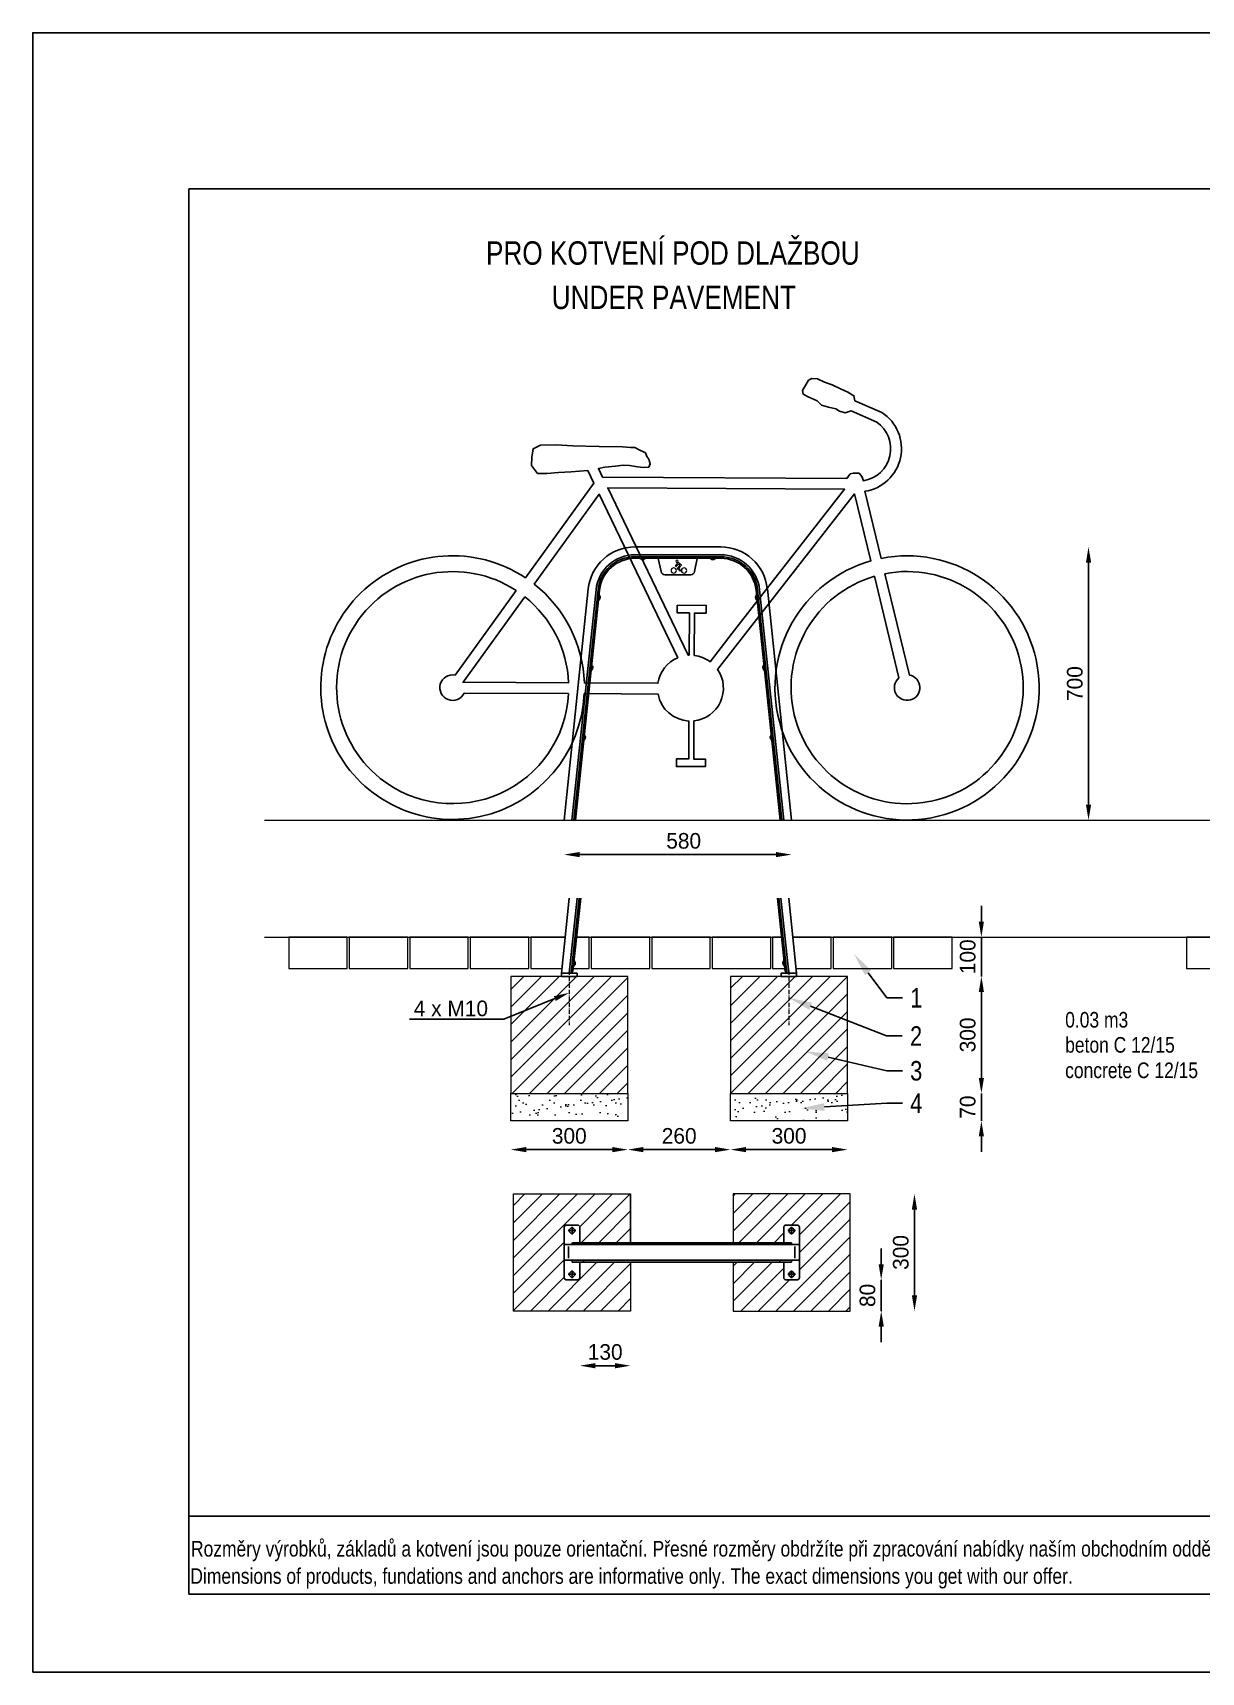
# Model space of a CAD drawing. Header units: millimetres. Extents: x 22162 to 28102, y 3160 to 7360.
# Drawn here: x 22162 to 25156, y 3160 to 7360 of the extents above; entities that cross this region are included whole.
import ezdxf
from ezdxf import colors
from ezdxf.entities.mleader import LeaderData, LeaderLine
from ezdxf.math import Vec2, Vec3

# ---------------------------------------------------------------- set-up
doc = ezdxf.new("R2010")
doc.units = ezdxf.units.MM
doc.header["$LTSCALE"] = 0.3
for name, pattern in [('ACAD_ISO02W100', [15, 12, -3]), ('ACAD_ISO10W100', [18.5, 12, -3, 0.5, -3]), ('INCONTINUOUS', [200000.001, 200000, -0.001])]:
    doc.linetypes.add(name, pattern=pattern)
for name, color, linetype in [('KOTY', 3, 'INCONTINUOUS'), ('OBRYSOVA', 7, 'Continuous'), ('POSTAVY ATD', 8, 'Continuous')]:
    doc.layers.add(name, color=color, linetype=linetype)
doc.layers.add('Nekreslit', color=6, linetype='Continuous', plot=False)
doc.layers.add('SRAFY', color=251, linetype='Continuous', lineweight=13)
doc.styles.add('SEACAD_Arial', font='arial.ttf', dxfattribs={"width": 0.8})
doc.dimstyles.new('PROFI_CSN', dxfattribs={"dimscale": 0, "dimtxt": 3.5, "dimasz": 3, "dimexe": 1, "dimexo": 0, "dimgap": 1.5, "dimtad": 1, "dimlfac": -1, "dimdsep": 46, "dimtxsty": 'Standard', "dimcen": 0, "dimdle": 1, "dimclrd": 256, "dimclre": 256, "dimclrt": 256, "dimadec": 0, "dimazin": 0, "dimtfac": 0.6, "dimtmove": 0, "dimatfit": 1, "dimfxl": 1, "dimtolj": 1, "dimarcsym": 0})

# ---------------------------------------------------------------- blocks, each defined once
blk = doc.blocks.new('jízdní kolo  - obrys')
at = {"layer": 'POSTAVY ATD', "color": 9}
for points in [[(-1030.8, 1072.5), (-1028.4, 1085.5), (-1012.8, 1095), (-993.7, 1103), (-972.2, 1113.5), (-953.2, 1120.5), (-935, 1128.5), (-920.3, 1129.4), (-911.7, 1125.1), (-896.8, 1099.1), (-898.5, 1089.6), (-910.6, 1082.6), (-933.9, 1072.1), (-945.1, 1061.6), (-963.3, 1056.3), (-982.2, 1052), (-991, 1045.8), (-1005.5, 1041.5), (-1021.3, 1046.6), (-1086.8, 1018, 0.677618), (-1052.4, 867.8), (-1048.1, 878.8), (-1041.5, 886.8), (-1026.7, 886.9), (-1018.7, 885.5), (-1009.7, 873.5), (-384.1, 876.6), (-373.4, 898.8), (-390.2, 902.1), (-417.4, 905.4), (-437.4, 907.6), (-452.9, 906.5), (-474.1, 902.9), (-489.4, 901.6), (-502.4, 902.7), (-506.4, 910.7), (-502.5, 922.8), (-497.8, 929.8), (-493.9, 939), (-476.6, 947.7), (-467.2, 952.5), (-455.4, 952.5), (-435.4, 954.9), (-375.2, 955.2), (-307.9, 956.8), (-265.5, 959.4), (-225.3, 958.4), (-206.2, 949), (-202.6, 927.8), (-202.5, 906.5), (-217.9, 886.4), (-241.4, 886.3), (-270.9, 888.4), (-303.9, 890.7), (-346.1, 893.9), (-361.9, 861.1), (-186.7, 619.1, -3.794465), (-337.3, 322.2), (-526.4, 321.3, -0.349019), (-605.4, 252), (-604.9, 154.9), (-573.6, 155), (-573.5, 135.5), (-647.6, 135.2), (-647.7, 154.7), (-617.9, 154.8), (-618.4, 252.4, -0.568234), (-679.1, 384.1), (-1029.9, 834.1), (-1071.3, 662.3, -49.066025), (-1098.1, 668.8), (-1056.6, 840.6, -0.687103), (-1100, 1042.3)], [(-606.2, 420.7), (-606.7, 528.9), (-575.5, 529.1), (-575.6, 548.6), (-649.7, 548.2), (-649.6, 528.7), (-619.7, 528.8), (-619.2, 420.2, 0.131497), (-659.8, 404.1), (-716.6, 477.1), (-761.9, 535.2), (-1004.3, 846), (-397.4, 849.1), (-603.9, 420.6, 0.006935)], [(-577.1, 414.3), (-375.5, 832.9), (-209, 602.9, 0.220395), (-337.5, 349.8), (-526, 348.8, 0.263161)], [(-1107.6, 629.5, 0.956965), (-1246.9, 52, 0.023152), (-1220.1, 45.6, 0.952529), (-1080.8, 623), (-1143.6, 362.8, -4.529193), (-1170.2, 369.9)], [(-163, 586.3, -0.954745), (185.3, 105.2, -0.610485), (-296.9, 322.4), (-29.6, 323.8, 2.046354), (-6.2, 369.8)], [(-185.3, 570.2, 0.217493), (-297, 350), (-26.8, 351.3)]]:
    blk.add_lwpolyline(points, format="xyb", close=True, dxfattribs=at)
blk = doc.blocks.new('piktogram CYKLISTA')
at = {"layer": 'OBRYSOVA', "lineweight": 15}
blk.add_lwpolyline([(-12.9, 33.4), (-22.2, 43.6), (-29.1, 37.4), (-15.8, 22.9), (-30.7, 9.3), (-34.4, 13.4), (-23.6, 23.2), (-36.9, 37.7), (-21.9, 51.4), (-8.9, 37.2, -1)], format="xyb", close=True, dxfattribs=at)
for centre, radius in [((-49.6, 12.7), 12.7), ((-15.7, 57.3), 5.51), ((0, 12.7), 12.7)]:
    blk.add_circle(centre, radius, dxfattribs=at)
blk = doc.blocks.new('*D136')
at = {"layer": 'Defpoints', "color": 0, "transparency": 16777216}
for p in [(23814.8, 6042.3), (24867.1, 6042.3), (24106.5, 5342.3)]:
    blk.add_point(p, dxfattribs=at)
at = {"layer": 'KOTY', "color": 7, "lineweight": -2, "transparency": 16777216}
blk.add_line((24867.1, 5382.3), (24867.1, 6002.3), dxfattribs=at)
at = {"layer": 'KOTY', "color": 7, "transparency": 16777216}
for points in [[(24860.5, 6002.3), (24873.8, 6002.3), (24867.1, 6042.3)], [(24860.5, 5382.3), (24873.8, 5382.3), (24867.1, 5342.3)]]:
    blk.add_solid(points, dxfattribs=at)
at = {"layer": 'KOTY', "color": 7, "lineweight": 15, "transparency": 16777216, "insert": (24832.1, 5692.3), "char_height": 40, "attachment_point": 5, "rotation": 90}
blk.add_mtext('\\A1;700', dxfattribs=at)
blk = doc.blocks.new('*D137')
at = {"layer": 'Defpoints', "color": 0, "transparency": 16777216}
for p in [(23386.7, 4642.3), (23686.7, 4642.3), (23686.7, 4498.4)]:
    blk.add_point(p, dxfattribs=at)
at = {"layer": 'KOTY', "color": 7, "lineweight": -2, "transparency": 16777216}
blk.add_line((23426.7, 4498.4), (23646.7, 4498.4), dxfattribs=at)
at = {"layer": 'KOTY', "color": 7, "transparency": 16777216}
for points in [[(23426.7, 4505.1), (23426.7, 4491.7), (23386.7, 4498.4)], [(23646.7, 4505.1), (23646.7, 4491.7), (23686.7, 4498.4)]]:
    blk.add_solid(points, dxfattribs=at)
at = {"layer": 'KOTY', "color": 7, "lineweight": 15, "transparency": 16777216, "insert": (23536.7, 4533.4), "char_height": 40, "attachment_point": 5}
blk.add_mtext('\\A1;300', dxfattribs=at)
blk = doc.blocks.new('*D138')
at = {"layer": 'Defpoints', "color": 0, "transparency": 16777216}
for p in [(23686.7, 4642.3), (23949.8, 4642.3), (23949.8, 4498.4)]:
    blk.add_point(p, dxfattribs=at)
at = {"layer": 'KOTY', "color": 7, "lineweight": -2, "transparency": 16777216}
blk.add_line((23726.7, 4498.4), (23909.8, 4498.4), dxfattribs=at)
at = {"layer": 'KOTY', "color": 7, "transparency": 16777216}
for points in [[(23726.7, 4505.1), (23726.7, 4491.7), (23686.7, 4498.4)], [(23909.8, 4505.1), (23909.8, 4491.7), (23949.8, 4498.4)]]:
    blk.add_solid(points, dxfattribs=at)
at = {"layer": 'KOTY', "color": 7, "lineweight": 15, "transparency": 16777216, "insert": (23818.3, 4533.4), "char_height": 40, "attachment_point": 5}
blk.add_mtext('\\A1;260', dxfattribs=at)
blk = doc.blocks.new('*D139')
at = {"layer": 'Defpoints', "color": 0, "transparency": 16777216}
for p in [(23949.8, 4642.3), (24249.8, 4642.3), (24249.8, 4498.4)]:
    blk.add_point(p, dxfattribs=at)
at = {"layer": 'KOTY', "color": 7, "lineweight": -2, "transparency": 16777216}
blk.add_line((23989.8, 4498.4), (24209.8, 4498.4), dxfattribs=at)
at = {"layer": 'KOTY', "color": 7, "transparency": 16777216}
for points in [[(23989.8, 4505.1), (23989.8, 4491.7), (23949.8, 4498.4)], [(24209.8, 4505.1), (24209.8, 4491.7), (24249.8, 4498.4)]]:
    blk.add_solid(points, dxfattribs=at)
at = {"layer": 'KOTY', "color": 7, "lineweight": 15, "transparency": 16777216, "insert": (24099.8, 4533.4), "char_height": 40, "attachment_point": 5}
blk.add_mtext('\\A1;300', dxfattribs=at)
blk = doc.blocks.new('*D140')
at = {"layer": 'Defpoints', "color": 0, "transparency": 16777216}
for p in [(24256.3, 4384.9), (24256.3, 4084.9), (24421.2, 4084.9)]:
    blk.add_point(p, dxfattribs=at)
at = {"layer": 'KOTY', "color": 7, "lineweight": -2, "transparency": 16777216}
blk.add_line((24421.2, 4344.9), (24421.2, 4124.9), dxfattribs=at)
at = {"layer": 'KOTY', "color": 7, "transparency": 16777216}
for points in [[(24414.5, 4344.9), (24427.9, 4344.9), (24421.2, 4384.9)], [(24414.5, 4124.9), (24427.9, 4124.9), (24421.2, 4084.9)]]:
    blk.add_solid(points, dxfattribs=at)
at = {"layer": 'KOTY', "color": 7, "lineweight": 15, "transparency": 16777216, "insert": (24386.2, 4234.9), "char_height": 40, "attachment_point": 5, "rotation": 90}
blk.add_mtext('\\A1;300', dxfattribs=at)
blk = doc.blocks.new('*D141')
at = {"layer": 'Defpoints', "color": 0, "transparency": 16777216}
for p in [(23563.7, 4169.9), (23693.7, 4084.9), (23693.7, 3944.8)]:
    blk.add_point(p, dxfattribs=at)
at = {"layer": 'KOTY', "color": 7, "lineweight": -2, "transparency": 16777216}
blk.add_line((23603.7, 3944.8), (23653.7, 3944.8), dxfattribs=at)
at = {"layer": 'KOTY', "color": 7, "transparency": 16777216}
for points in [[(23603.7, 3951.5), (23603.7, 3938.1), (23563.7, 3944.8)], [(23653.7, 3951.5), (23653.7, 3938.1), (23693.7, 3944.8)]]:
    blk.add_solid(points, dxfattribs=at)
at = {"layer": 'KOTY', "color": 7, "lineweight": 15, "transparency": 16777216, "insert": (23628.7, 3979.8), "char_height": 40, "attachment_point": 5}
blk.add_mtext('\\A1;130', dxfattribs=at)
blk = doc.blocks.new('*D144')
at = {"layer": 'Defpoints', "color": 0, "transparency": 16777216}
for p in [(23523.2, 5342.3), (24106.5, 5342.3), (24106.5, 5254.2)]:
    blk.add_point(p, dxfattribs=at)
at = {"layer": 'KOTY', "color": 7, "lineweight": -2, "transparency": 16777216}
blk.add_line((23563.2, 5254.2), (24066.5, 5254.2), dxfattribs=at)
at = {"layer": 'KOTY', "color": 7, "transparency": 16777216}
for points in [[(23563.2, 5260.9), (23563.2, 5247.6), (23523.2, 5254.2)], [(24066.5, 5260.9), (24066.5, 5247.6), (24106.5, 5254.2)]]:
    blk.add_solid(points, dxfattribs=at)
at = {"layer": 'KOTY', "color": 7, "lineweight": 15, "transparency": 16777216, "insert": (23829.8, 5289.2), "char_height": 40, "attachment_point": 5}
blk.add_mtext('\\A1;580', dxfattribs=at)
blk = doc.blocks.new('*D151')
at = {"layer": 'Defpoints', "color": 0, "transparency": 16777216}
for p in [(24249.8, 4942.3), (24249.8, 4642.3), (24592.6, 4642.3)]:
    blk.add_point(p, dxfattribs=at)
at = {"layer": 'KOTY', "color": 7, "lineweight": -2, "transparency": 16777216}
blk.add_line((24592.6, 4902.3), (24592.6, 4682.3), dxfattribs=at)
at = {"layer": 'KOTY', "color": 7, "transparency": 16777216}
for points in [[(24585.9, 4902.3), (24599.2, 4902.3), (24592.6, 4942.3)], [(24585.9, 4682.3), (24599.2, 4682.3), (24592.6, 4642.3)]]:
    blk.add_solid(points, dxfattribs=at)
at = {"layer": 'KOTY', "color": 7, "lineweight": 15, "transparency": 16777216, "insert": (24557.6, 4792.3), "char_height": 40, "attachment_point": 5, "rotation": 90}
blk.add_mtext('\\A1;300', dxfattribs=at)
blk = doc.blocks.new('*D152')
at = {"layer": 'Defpoints', "color": 0, "transparency": 16777216}
for p in [(24517.8, 5042.8), (24249.8, 4942.3), (24592.6, 4942.3)]:
    blk.add_point(p, dxfattribs=at)
at = {"layer": 'KOTY', "color": 7, "lineweight": -2, "transparency": 16777216}
for p, q in [((24592.6, 5082.8), (24592.6, 5122.8)), ((24592.6, 5042.8), (24592.6, 4942.3)), ((24592.6, 4902.3), (24592.6, 4862.3))]:
    blk.add_line(p, q, dxfattribs=at)
at = {"layer": 'KOTY', "color": 7, "transparency": 16777216}
for points in [[(24585.9, 5082.8), (24599.2, 5082.8), (24592.6, 5042.8)], [(24585.9, 4902.3), (24599.2, 4902.3), (24592.6, 4942.3)]]:
    blk.add_solid(points, dxfattribs=at)
at = {"layer": 'KOTY', "color": 7, "lineweight": 15, "transparency": 16777216, "insert": (24557.6, 4992.5), "char_height": 40, "attachment_point": 5, "rotation": 90}
blk.add_mtext('\\A1;100', dxfattribs=at)
blk = doc.blocks.new('*D153')
at = {"layer": 'Defpoints', "color": 0, "transparency": 16777216}
for p in [(24249.8, 4642.3), (24249.8, 4572.3), (24592.6, 4572.3)]:
    blk.add_point(p, dxfattribs=at)
at = {"layer": 'KOTY', "color": 7, "lineweight": -2, "transparency": 16777216}
for p, q in [((24592.6, 4682.3), (24592.6, 4722.3)), ((24592.6, 4642.3), (24592.6, 4572.3)), ((24592.6, 4532.3), (24592.6, 4492.3))]:
    blk.add_line(p, q, dxfattribs=at)
at = {"layer": 'KOTY', "color": 7, "transparency": 16777216}
for points in [[(24585.9, 4682.3), (24599.2, 4682.3), (24592.6, 4642.3)], [(24585.9, 4532.3), (24599.2, 4532.3), (24592.6, 4572.3)]]:
    blk.add_solid(points, dxfattribs=at)
at = {"layer": 'KOTY', "color": 7, "lineweight": 15, "transparency": 16777216, "insert": (24557.6, 4607.3), "char_height": 40, "attachment_point": 5, "rotation": 90}
blk.add_mtext('\\A1;70', dxfattribs=at)
blk = doc.blocks.new('*D154')
at = {"layer": 'Defpoints', "color": 0, "transparency": 16777216}
for p in [(24106.3, 4164.9), (24256.3, 4084.9), (24335.9, 4084.9)]:
    blk.add_point(p, dxfattribs=at)
at = {"layer": 'KOTY', "color": 7, "lineweight": -2, "transparency": 16777216}
for p, q in [((24335.9, 4204.9), (24335.9, 4244.9)), ((24335.9, 4164.9), (24335.9, 4084.9)), ((24335.9, 4044.9), (24335.9, 4004.9))]:
    blk.add_line(p, q, dxfattribs=at)
at = {"layer": 'KOTY', "color": 7, "transparency": 16777216}
for points in [[(24329.3, 4204.9), (24342.6, 4204.9), (24335.9, 4164.9)], [(24329.3, 4044.9), (24342.6, 4044.9), (24335.9, 4084.9)]]:
    blk.add_solid(points, dxfattribs=at)
at = {"layer": 'KOTY', "color": 7, "lineweight": 15, "transparency": 16777216, "insert": (24300.9, 4124.9), "char_height": 40, "attachment_point": 5, "rotation": 90}
blk.add_mtext('\\A1;80', dxfattribs=at)

msp = doc.modelspace()

# ---------------------------------------------------------------- hatches: boundary and pattern name
at = {"layer": 'SRAFY', "lineweight": 15, "true_color": 0x939598, "transparency": 33554559}
h = msp.add_hatch(dxfattribs=at)
h.set_pattern_fill('ANSI31', color=252, scale=10, style=0)
h.set_pattern_definition([(45, (5353.623, -13.524), (-22.45064, 22.45064), [])])
h.paths.add_polyline_path([(23516.6, 4942), (23516.6, 4942.3), (23386.7, 4942.3), (23386.7, 4642.3), (23686.7, 4642.3), (23686.7, 4942.3), (23556.6, 4942.3), (23556.6, 4942)])
h = msp.add_hatch(dxfattribs=at)
h.set_pattern_fill('ANSI31', color=252, scale=10, style=0)
h.paths.add_polyline_path([(23949.8, 4942.3), (23949.8, 4642.3), (24249.8, 4642.3), (24249.8, 4942.3)])
at = {"layer": 'SRAFY'}
h = msp.add_hatch(dxfattribs=at)
h.set_pattern_fill('AR-SAND', color=256)
h.paths.add_polyline_path([(23686.7, 4572.3), (23686.7, 4642.3), (23386.7, 4642.3), (23386.7, 4572.3)])
h.paths.add_polyline_path([(24249.8, 4572.3), (24249.8, 4642.3), (23949.8, 4642.3), (23949.8, 4572.3)])
at = {"layer": 'SRAFY', "lineweight": 15, "true_color": 0x939598, "transparency": 33554559}
h = msp.add_hatch(dxfattribs=at)
h.set_pattern_fill('ANSI31', color=252, scale=10, style=0)
edge = h.paths.add_edge_path()
edge.add_line((23693.7, 4084.9), (23693.7, 4209.9))
edge.add_line((23693.7, 4209.9), (23563.7, 4209.9))
edge.add_line((23563.7, 4209.9), (23563.7, 4169.9))
edge.add_arc((23558.7, 4169.9), 5, 270, 360, ccw=False)
edge.add_line((23558.7, 4164.9), (23528.7, 4164.9))
edge.add_arc((23528.7, 4169.9), 5, 180, 270, ccw=False)
edge.add_line((23523.7, 4169.9), (23523.7, 4299.9))
edge.add_arc((23528.7, 4299.9), 5, 90, 180, ccw=False)
edge.add_line((23528.7, 4304.9), (23558.7, 4304.9))
edge.add_arc((23558.7, 4299.9), 5, 0, 90, ccw=False)
edge.add_line((23563.7, 4299.9), (23563.7, 4259.9))
edge.add_line((23563.7, 4259.9), (23573.5, 4259.9))
edge.add_line((23573.5, 4259.9), (23693.7, 4259.9))
edge.add_line((23693.7, 4259.9), (23693.7, 4384.9))
edge.add_line((23693.7, 4384.9), (23393.7, 4384.9))
edge.add_line((23393.7, 4384.9), (23393.7, 4084.9))
edge.add_line((23393.7, 4084.9), (23693.7, 4084.9))
h = msp.add_hatch(dxfattribs=at)
h.set_pattern_fill('ANSI31', color=252, scale=10, style=0)
edge = h.paths.add_edge_path()
edge.add_line((23956.3, 4384.9), (23956.3, 4259.9))
edge.add_line((23956.3, 4259.9), (24076.4, 4259.9))
edge.add_line((24076.4, 4259.9), (24086.3, 4259.9))
edge.add_line((24086.3, 4259.9), (24086.3, 4299.9))
edge.add_arc((24091.3, 4299.9), 5, 90, 180, ccw=False)
edge.add_line((24091.3, 4304.9), (24121.3, 4304.9))
edge.add_arc((24121.3, 4299.9), 5, 0, 90, ccw=False)
edge.add_line((24126.3, 4299.9), (24126.3, 4169.9))
edge.add_arc((24121.3, 4169.9), 5, 270, 360, ccw=False)
edge.add_line((24121.3, 4164.9), (24091.3, 4164.9))
edge.add_arc((24091.3, 4169.9), 5, 180, 270, ccw=False)
edge.add_line((24086.3, 4169.9), (24086.3, 4209.9))
edge.add_line((24086.3, 4209.9), (23956.3, 4209.9))
edge.add_line((23956.3, 4209.9), (23956.3, 4084.9))
edge.add_line((23956.3, 4084.9), (24256.3, 4084.9))
edge.add_line((24256.3, 4084.9), (24256.3, 4384.9))
edge.add_line((24256.3, 4384.9), (23956.3, 4384.9))

# ---------------------------------------------------------------- linework, layer by layer
for p, q in [((23924.8, 6042.3), (23704.8, 6042.3)), ((23924.8, 6022.3), (23704.8, 6022.3)), ((23924.8, 6017.3), (23704.8, 6017.3)), ((23924.8, 6013.3), (23704.8, 6013.3)), ((23764.8, 6013.1), (23772, 5979.2)), ((23864.8, 6013.1), (23857.6, 5979.2)), ((23847.9, 5971.3), (23781.8, 5971.3)), ((23546.2, 4954.3), (23542.2, 4954.7)), ((24089.6, 4954.3), (24093.6, 4954.7)), ((24089.6, 4954.3), (24093.6, 4954.7)), ((24089.6, 4954.3), (24089.6, 4954.3)), ((24094.1, 4950.3), (24094.1, 4950.3)), ((24099, 4950.8), (24099.1, 4950.3)), ((23693.7, 4384.9), (23693.7, 4259.9)), ((23533.7, 4290.9), (23553.7, 4290.9)), ((23543.7, 4300.9), (23543.7, 4280.9)), ((24116.3, 4290.9), (24096.3, 4290.9)), ((24106.3, 4300.9), (24106.3, 4280.9)), ((23535, 4219.9), (23535, 4249.9)), ((23543.8, 4254.9), (23543.8, 4259.9)), ((23573.5, 4259.9), (23543.8, 4259.9)), ((24076.4, 4259.9), (24106.2, 4259.9)), ((24106.2, 4254.9), (24106.2, 4259.9)), ((24115, 4219.9), (24115, 4249.9)), ((23543.8, 4209.9), (23543.8, 4214.9)), ((23573.5, 4209.9), (23543.8, 4209.9)), ((24076.4, 4209.9), (24106.2, 4209.9)), ((24106.2, 4209.9), (24106.2, 4214.9)), ((23533.7, 4178.9), (23553.7, 4178.9)), ((23543.7, 4168.9), (23543.7, 4188.9)), ((24116.3, 4178.9), (24096.3, 4178.9)), ((24106.3, 4168.9), (24106.3, 4188.9))]:
    msp.add_line(p, q)
at = {"color": 7}
for p, q in [((23721.8, 6010), (23727.8, 6010)), ((23901.8, 6010), (23907.8, 6010)), ((23615.8, 5914.6), (23615.2, 5908.6)), ((24013.8, 5914.6), (24014.5, 5908.6)), ((23597, 5735.6), (23596.4, 5729.6)), ((24032.7, 5735.6), (24033.3, 5729.6)), ((23578.2, 5556.6), (23577.6, 5550.6)), ((24051.5, 5556.6), (24052.1, 5550.6)), ((23552, 4978.1), (23551.4, 4972.1)), ((24083.8, 4978.1), (24084.4, 4972.1))]:
    msp.add_line(p, q, dxfattribs=at)
at = {"ltscale": 5}
for p, q in [((23523.2, 5342.3), (23585.5, 5934.9)), ((23543.3, 5342.3), (23605.4, 5932.8)), ((23548.4, 5342.3), (23610.4, 5932.3)), ((23614.3, 5931.8), (23552.4, 5342.3)), ((24015.3, 5931.8), (24077.3, 5342.3)), ((24081.3, 5342.3), (24019.3, 5932.3)), ((24086.4, 5342.3), (24024.3, 5932.8)), ((24106.5, 5342.3), (24044.2, 5934.9)), ((23516.6, 4950.3), (23536.8, 5142.3)), ((23536.7, 4950.3), (23556.9, 5142.3)), ((23541.8, 4950.3), (23561.9, 5142.3)), ((23566, 5142.3), (23546.2, 4954.3)), ((24069.9, 5142.3), (24089.6, 4954.3)), ((24094.1, 4950.3), (24073.9, 5142.3)), ((24099.1, 4950.3), (24078.9, 5142.3)), ((24119.2, 4950.3), (24099, 5142.3))]:
    msp.add_line(p, q, dxfattribs=at)
at = {"color": 0, "linetype": 'ACAD_ISO10W100', "lineweight": 9, "ltscale": 3}
for p, q in [((23536, 4957.3), (23536, 4817.3)), ((24099.2, 4957.3), (24099.2, 4817.3))]:
    msp.add_line(p, q, dxfattribs=at)
at = {"linetype": 'ACAD_ISO02W100'}
for p, q in [((23523.7, 4254.9), (23523.7, 4212.4)), ((24126.3, 4254.9), (24126.3, 4212.4))]:
    msp.add_line(p, q, dxfattribs=at)
at = {"ltscale": 0.5}
for points in [[(23718, 6013.3), (23718, 6012.5), (23731.6, 6012.5), (23731.6, 6013.3)], [(23898, 6013.3), (23898, 6012.5), (23911.6, 6012.5), (23911.6, 6013.3)], [(23613, 5918.7), (23613.8, 5918.6), (23612.3, 5905.1), (23611.5, 5905.2)], [(24016.7, 5918.7), (24015.9, 5918.6), (24017.3, 5905.1), (24018.1, 5905.2)], [(23594.1, 5739.7), (23594.9, 5739.6), (23593.5, 5726.1), (23592.7, 5726.2)], [(24035.5, 5739.7), (24034.7, 5739.6), (24036.2, 5726.1), (24037, 5726.2)], [(23575.3, 5560.7), (23576.1, 5560.6), (23574.7, 5547.1), (23573.9, 5547.2)], [(24054.4, 5560.7), (24053.6, 5560.6), (24055, 5547.1), (24055.8, 5547.2)]]:
    msp.add_lwpolyline(points, close=True, dxfattribs=at)
at = {"ltscale": 5}
for centre, radius, start, end in [((23704.8, 5922.3), 120, 90, 174), ((23704.8, 5922.3), 100, 90, 174), ((23704.8, 5922.3), 95, 90, 174), ((23704.8, 5922.3), 91, 90, 174), ((23924.8, 5922.3), 120, 6, 90), ((23924.8, 5922.3), 100, 6, 90), ((23924.8, 5922.3), 95, 6, 90), ((23924.8, 5922.3), 91, 6, 90)]:
    msp.add_arc(centre, radius, start, end, dxfattribs=at)
at = {"ltscale": 0.5}
for centre, start, end in [((23725.8, 6015.3), 204.941, 232.9575), ((23723.8, 6015.3), 307.0425, 335.059), ((23905.8, 6015.3), 204.941, 232.9575), ((23903.8, 6015.3), 307.0425, 335.059), ((23610.4, 5913.1), 288.941, 316.9575), ((23610.2, 5911.2), 31.0425, 59.059), ((24019.5, 5911.2), 120.941, 148.9575), ((24019.3, 5913.1), 223.0425, 251.059), ((23591.5, 5734.1), 288.941, 316.9575), ((23591.3, 5732.1), 31.0425, 59.059), ((24038.3, 5732.1), 120.941, 148.9575), ((24038.1, 5734.1), 223.0425, 251.059), ((23572.7, 5555.1), 288.941, 316.9575), ((23572.5, 5553.1), 31.0425, 59.059), ((24057.2, 5553.1), 120.941, 148.9575), ((24056.9, 5555.1), 223.0425, 251.059)]:
    msp.add_arc(centre, 6.64, start, end, dxfattribs=at)
for centre, start, end in [((23781.8, 5981.3), 192, 270), ((23847.9, 5981.3), 270, 348)]:
    msp.add_arc(centre, 10, start, end)
at = {"layer": 'Nekreslit'}
msp.add_line((22562.1, 3559.6), (26602.1, 3559.6), dxfattribs=at)
for points in [[(22162.1, 3159.6), (28102.1, 3159.6), (28102.1, 7359.6), (22162.1, 7359.6)], [(22562.1, 3359.6), (26602.1, 3359.6), (26602.1, 6959.6), (22562.1, 6959.6)]]:
    msp.add_lwpolyline(points, close=True, dxfattribs=at)
at = {"layer": 'OBRYSOVA', "ltscale": 0.5}
for points in [[(23549.1, 4982.2), (23549.9, 4982.1), (23548.5, 4968.6), (23547.7, 4968.7)], [(24086.7, 4982.2), (24085.9, 4982.1), (24087.3, 4968.6), (24088.1, 4968.7)]]:
    msp.add_lwpolyline(points, close=True, dxfattribs=at)
at = {"layer": 'OBRYSOVA'}
for points in [[(23516.6, 4942.3), (23556.6, 4942.3), (23556.6, 4950.3), (23516.6, 4950.3)], [(24119.2, 4942.3), (24079.2, 4942.3), (24079.2, 4950.3), (24119.2, 4950.3)], [(23523.7, 4214.9), (24126.3, 4214.9), (24126.3, 4254.9), (23523.7, 4254.9)]]:
    msp.add_lwpolyline(points, close=True, dxfattribs=at)
for points in [[(23563.7, 4209.9), (23563.7, 4169.9, -0.414214), (23558.7, 4164.9), (23528.7, 4164.9, -0.414214), (23523.7, 4169.9), (23523.7, 4299.9, -0.414214), (23528.7, 4304.9), (23558.7, 4304.9, -0.414214), (23563.7, 4299.9), (23563.7, 4259.9)], [(24086.3, 4209.9), (24086.3, 4169.9, 0.414214), (24091.3, 4164.9), (24121.3, 4164.9, 0.414214), (24126.3, 4169.9), (24126.3, 4299.9, 0.414214), (24121.3, 4304.9), (24091.3, 4304.9, 0.414214), (24086.3, 4299.9), (24086.3, 4259.9)]]:
    msp.add_lwpolyline(points, format="xyb", dxfattribs=at)
for points in [[(24076.4, 4254.9), (24076.4, 4259.9), (23573.5, 4259.9), (23573.5, 4254.9)], [(23573.5, 4214.9), (23573.5, 4209.9), (24076.4, 4209.9), (24076.4, 4214.9)]]:
    msp.add_lwpolyline(points, dxfattribs=at)
for centre in [(23543.7, 4290.9), (24106.3, 4290.9), (23543.7, 4178.9), (24106.3, 4178.9)]:
    msp.add_circle(centre, 7, dxfattribs=at)
at = {"layer": 'OBRYSOVA', "ltscale": 0.5}
for centre, start, end in [((23546.5, 4976.7), 288.941, 316.9575), ((23546.3, 4974.7), 31.0425, 59.059), ((24089.5, 4974.7), 120.941, 148.9575), ((24089.3, 4976.7), 223.0425, 251.059)]:
    msp.add_arc(centre, 6.64, start, end, dxfattribs=at)
at = {"layer": 'POSTAVY ATD', "color": 252, "lineweight": 5, "true_color": 0x939598}
for p, q in [((22755.6, 5342.3), (26104.2, 5342.3)), ((22755.6, 5042.8), (23526.3, 5042.8)), ((23555.5, 5042.8), (24080.3, 5042.8)), ((24109.5, 5042.8), (26104.2, 5042.8)), ((23393.7, 4084.9), (23393.7, 4384.9)), ((23393.7, 4384.9), (23543.7, 4384.9)), ((23543.7, 4384.9), (23693.7, 4384.9)), ((24106.3, 4384.9), (23956.3, 4384.9)), ((23956.3, 4384.9), (23956.3, 4259.9)), ((24256.3, 4384.9), (24106.3, 4384.9)), ((24256.3, 4084.9), (24256.3, 4384.9)), ((23693.7, 4209.9), (23693.7, 4084.9)), ((23956.3, 4209.9), (23956.3, 4084.9)), ((23693.7, 4084.9), (23393.7, 4084.9)), ((23956.3, 4084.9), (24256.3, 4084.9))]:
    msp.add_line(p, q, dxfattribs=at)
for points in [[(22817.8, 4962.8), (22967.8, 4962.8), (22967.8, 5042.8), (22817.8, 5042.8)], [(22972.8, 4962.8), (23122.8, 4962.8), (23122.8, 5042.8), (22972.8, 5042.8)], [(23127.8, 4962.8), (23277.8, 4962.8), (23277.8, 5042.8), (23127.8, 5042.8)], [(23282.8, 4962.8), (23432.8, 4962.8), (23432.8, 5042.8), (23282.8, 5042.8)], [(23592.8, 4962.8), (23742.8, 4962.8), (23742.8, 5042.8), (23592.8, 5042.8)], [(23747.8, 4962.8), (23897.8, 4962.8), (23897.8, 5042.8), (23747.8, 5042.8)], [(23902.8, 4962.8), (24052.8, 4962.8), (24052.8, 5042.8), (23902.8, 5042.8)], [(24212.8, 4962.8), (24362.8, 4962.8), (24362.8, 5042.8), (24212.8, 5042.8)], [(24367.8, 4962.8), (24517.8, 4962.8), (24517.8, 5042.8), (24367.8, 5042.8)], [(25117.8, 4962.8), (25267.8, 4962.8), (25267.8, 5042.8), (25117.8, 5042.8)], [(23386.7, 4642.3), (23686.7, 4642.3), (23686.7, 4942.3), (23386.7, 4942.3)], [(23949.8, 4642.3), (24249.8, 4642.3), (24249.8, 4942.3), (23949.8, 4942.3)], [(23386.7, 4642.3), (23686.7, 4642.3), (23686.7, 4572.3), (23386.7, 4572.3)], [(23949.8, 4642.3), (24249.8, 4642.3), (24249.8, 4572.3), (23949.8, 4572.3)]]:
    msp.add_lwpolyline(points, close=True, dxfattribs=at)
for points in [[(23526.3, 5042.8), (23437.8, 5042.8), (23437.8, 4962.8), (23517.9, 4962.8)], [(23547.1, 4962.8), (23587.8, 4962.8), (23587.8, 5042.8), (23555.5, 5042.8)], [(24080.3, 5042.8), (24057.8, 5042.8), (24057.8, 4962.8), (24088.7, 4962.8)], [(24117.9, 4962.8), (24207.8, 4962.8), (24207.8, 5042.8), (24109.5, 5042.8)]]:
    msp.add_lwpolyline(points, dxfattribs=at)

# ---------------------------------------------------------------- block references
at = {"lineweight": 15, "xscale": -1}
msp.add_blockref('jízdní kolo  - obrys', (23237.8, 5344.3), dxfattribs=at)
at = {"xscale": -0.5333333333333332, "yscale": 0.5333333333333332, "zscale": 0.5333333333333332}
msp.add_blockref('piktogram CYKLISTA', (23804.4, 5975.3), dxfattribs=at)

# ---------------------------------------------------------------- texts
at = {"style": 'SEACAD_Arial', "width": 0.8}
for s, height, p in [('0.03 m3', 40, (24807.3, 4811)), ('beton C 12/15', 40, (24807.3, 4746.8)), ('concrete C 12/15', 40, (24807.3, 4681.6)), ('Rozměry výrobků, základů a kotvení jsou pouze orientační. Přesné rozměry obdržíte při zpracování nabídky naším obchodním oddělením.', 39.9982, (22567.5, 3455.9)), ('Dimensions of products, fundations and anchors are informative only. The exact dimensions you get with our offer.', 39.9982, (22565.9, 3386))]:
    msp.add_text(s, height=height, dxfattribs=at).set_placement(p)
at = {"layer": 'SRAFY', "char_height": 60, "attachment_point": 1, "style": 'SEACAD_Arial'}
for s, insert in [('{\\C0;PRO KOTVENÍ POD DLAŽBOU}', (23323.3, 6825.4)), ('\\pi172.96049;{\\C0;UNDER PAVEMENT}', (23318.7, 6711.9))]:
    msp.add_mtext_dynamic_manual_height_columns(s, width=965.239, gutter_width=200, heights=[0], dxfattribs=dict(at, insert=insert))

# ---------------------------------------------------------------- dimensions: what is measured, and where the dimension line sits
at = {"layer": 'KOTY', "lineweight": 15}
for base, p1, p2, picture, middle in [((24867.1, 6042.3), (24106.5, 5342.3), (23814.8, 6042.3), '*D136', (24867.1, 5692.3)), ((24592.5739, 4942.3223), (24517.7725, 5042.7506), (24249.8318, 4942.3223), '*D152', (24592.5739, 4992.5364)), ((24592.6, 4642.3), (24249.8, 4942.3), (24249.8, 4642.3), '*D151', (24592.6, 4792.3)), ((24592.6, 4572.3), (24249.8, 4642.3), (24249.8, 4572.3), '*D153', (24592.6, 4607.3)), ((24421.2, 4084.9), (24256.3, 4384.9), (24256.3, 4084.9), '*D140', (24421.2, 4234.9)), ((24335.9, 4084.9), (24106.3, 4164.9), (24256.3, 4084.9), '*D154', (24335.9, 4124.9))]:
    dim = msp.add_linear_dim(base=base, p1=p1, p2=p2, angle=90, dimstyle='PROFI_CSN', override={"dimscale": 1, "dimtxt": 40, "dimasz": 40, "dimgap": 15, "dimdec": 0, "dimlfac": 1, "dimrnd": 10, "dimse1": 1, "dimse2": 1, "dimclrd": 7, "dimclre": 3, "dimclrt": 7, "dimtdec": 0}, dxfattribs=at)
    dim.commit()
    dim.dimension.update_dxf_attribs({"geometry": picture, "text_midpoint": middle, "dimtype": 160})
for base, p1, p2, picture, middle in [((24106.5, 5254.2), (23523.2, 5342.3), (24106.5, 5342.3), '*D144', (23829.8, 5254.2)), ((23686.7, 4498.4), (23386.7, 4642.3), (23686.7, 4642.3), '*D137', (23536.7, 4498.4)), ((24249.8, 4498.4), (23949.8, 4642.3), (24249.8, 4642.3), '*D139', (24099.8, 4498.4)), ((23693.7, 3944.8), (23563.7, 4169.9), (23693.7, 4084.9), '*D141', (23628.7, 3944.8))]:
    dim = msp.add_linear_dim(base=base, p1=p1, p2=p2, dimstyle='PROFI_CSN', override={"dimscale": 1, "dimtxt": 40, "dimasz": 40, "dimgap": 15, "dimdec": 0, "dimlfac": 1, "dimrnd": 10, "dimse1": 1, "dimse2": 1, "dimclrd": 7, "dimclre": 3, "dimclrt": 7, "dimtdec": 0}, dxfattribs=at)
    dim.commit()
    dim.dimension.update_dxf_attribs({"geometry": picture, "text_midpoint": middle, "dimtype": 160})
dim = msp.add_linear_dim(base=(23949.8, 4498.4), p1=(23686.7, 4642.3), p2=(23949.8, 4642.3), dimstyle='PROFI_CSN', override={"dimscale": 1, "dimtxt": 40, "dimasz": 40, "dimgap": 15, "dimdec": 0, "dimlfac": 1, "dimrnd": 10, "dimse1": 1, "dimse2": 1, "dimclrd": 7, "dimclre": 3, "dimclrt": 7, "dimtdec": 0}, dxfattribs=at)
dim.commit()
dim.dimension.update_dxf_attribs({"geometry": '*D138', "text_midpoint": (23818.3, 4533.4)})

# ---------------------------------------------------------------- leaders
ml = msp.add_multileader_mtext('Standard')
ml.set_content('1', color=256, style='SEACAD_Arial')
ml.set_leader_properties()
ml.build(insert=Vec2(0, 0))
ml.multileader.update_dxf_attribs({"text_right_attachment_type": 6, "dogleg_length": 2, "arrow_head_size": 60, "scale": 20})
ctx = ml.context
ctx.base_point, ctx.scale, ctx.char_height, ctx.arrow_head_size, ctx.landing_gap_size, ctx.plane_origin = Vec3(24390.2, 4887.3), 20, 50, 60, 20, Vec3(24173.7, 5072)
ctx.right_attachment = 6
notes = []
notes.append((ctx, [(0, (1, 1, 0), (24350.2, 4887.3), (1, 0), 40, [(0, [(24266.3, 4999.7)], 0, [])])]))
ctx.mtext.insert, ctx.mtext.flow_direction = Vec3(24410.2, 4912.3), 5
ml = msp.add_multileader_mtext('Standard')
ml.set_content('2', color=256, style='SEACAD_Arial')
ml.set_leader_properties()
ml.build(insert=Vec2(0, 0))
ml.multileader.update_dxf_attribs({"text_right_attachment_type": 6, "dogleg_length": 2, "arrow_head_size": 60, "scale": 20})
ctx = ml.context
ctx.base_point, ctx.scale, ctx.char_height, ctx.arrow_head_size, ctx.landing_gap_size, ctx.plane_origin = Vec3(24389.8, 4789.5), 20, 50, 60, 20, Vec3(24094.2, 4887.3)
ctx.right_attachment = 6
notes.append((ctx, [(0, (1, 1, 0), (24349.8, 4789.5), (1, 0), 40, [(0, [(24099.2, 4887.3)], 0, [])])]))
ctx.mtext.insert, ctx.mtext.flow_direction = Vec3(24409.8, 4814.5), 5
ml = msp.add_multileader_mtext('Standard')
ml.set_content('3', color=256, style='SEACAD_Arial')
ml.set_leader_properties()
ml.build(insert=Vec2(0, 0))
ml.multileader.update_dxf_attribs({"text_right_attachment_type": 6, "dogleg_length": 2, "arrow_head_size": 60, "scale": 20})
ctx = ml.context
ctx.base_point, ctx.scale, ctx.char_height, ctx.arrow_head_size, ctx.landing_gap_size, ctx.plane_origin = Vec3(24390.1, 4699.9), 20, 50, 60, 20, Vec3(24093.1, 4674.5)
ctx.right_attachment = 6
notes.append((ctx, [(0, (1, 1, 0), (24350.1, 4699.9), (1, 0), 40, [(0, [(24141.6, 4749.5)], 0, [])])]))
ctx.mtext.insert, ctx.mtext.flow_direction = Vec3(24410.1, 4725.4), 5
ml = msp.add_multileader_mtext('Standard')
ml.set_content('4', color=256, style='SEACAD_Arial')
ml.set_leader_properties()
ml.build(insert=Vec2(0, 0))
ml.multileader.update_dxf_attribs({"text_right_attachment_type": 6, "dogleg_length": 2, "arrow_head_size": 60, "scale": 20})
ctx = ml.context
ctx.base_point, ctx.scale, ctx.char_height, ctx.arrow_head_size, ctx.landing_gap_size, ctx.plane_origin = Vec3(24390.2, 4617.3), 20, 50, 60, 20, Vec3(24014.1, 4727.7)
ctx.right_attachment = 6
notes.append((ctx, [(0, (1, 1, 0), (24350.2, 4617.3), (1, 0), 40, [(0, [(24130.4, 4604)], 0, [])])]))
ctx.mtext.insert, ctx.mtext.flow_direction = Vec3(24410.2, 4642.3), 5
at = {"layer": 'KOTY', "color": 0, "lineweight": 15}
ml = msp.add_multileader_mtext('Standard', dxfattribs=at)
ml.set_content(' 4 x M10')
ml.set_leader_properties()
ml.build(insert=Vec2(0, 0))
ml.multileader.update_dxf_attribs({"text_right_attachment_type": 6, "dogleg_length": 40, "arrow_head_size": 40})
ctx = ml.context
ctx.base_point, ctx.char_height, ctx.arrow_head_size, ctx.landing_gap_size, ctx.plane_origin = Vec3(23041.8, 4860.2), 40, 40, 0.09, Vec3(23551, 4937.9)
ctx.right_attachment, ctx.text_align_type = 6, 2
notes.append((ctx, [(1, (1, 1, 0), (23368.6, 4832.2), (-1, 0), 40, [(0, [(23536.7, 4900.3)], 0, [])])]))
ctx.mtext.insert, ctx.mtext.alignment, ctx.mtext.flow_direction = Vec3(23328.5, 4880.2), 3, 5
for ctx, leaders in notes:
    for number, flags, end, landing, length, lines in leaders:
        leader = LeaderData()
        leader.index, (leader.has_last_leader_line, leader.has_dogleg_vector, leader.attachment_direction) = number, flags
        leader.last_leader_point, leader.dogleg_vector, leader.dogleg_length = Vec3(end), Vec3(landing), length
        for number, points, colour, breaks in lines:
            line = LeaderLine()
            line.index, line.vertices, line.color, line.breaks = number, Vec3.list(points), colors.encode_raw_color(colour), breaks
            leader.lines.append(line)
        ctx.leaders.append(leader)

doc.saveas('drawing.dxf')
